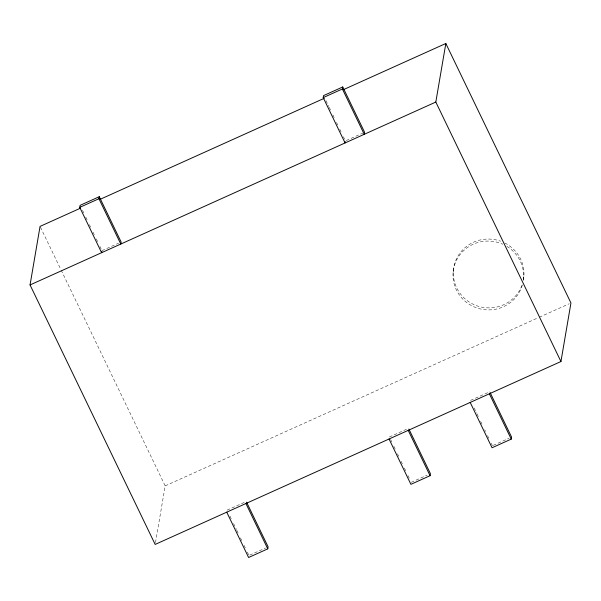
<?xml version="1.0" encoding="UTF-8"?>
<svg xmlns="http://www.w3.org/2000/svg" width="601" height="601" viewBox="0 0 601 601"><rect width="100%" height="100%" fill="white"/><g stroke="black" fill="none" stroke-linecap="round" stroke-linejoin="round"><path stroke-width="0.45" stroke-dasharray="3 2.25" d="M155.486 542.598L165.185 485.878L61.249 270.352M453.101 272.328L453.447 270.315M523.516 278.646L523.862 276.633M101.967 250.67L118.63 243.157M346.259 140.559L362.929 133.046M165.185 485.878L538.421 317.644M539.277 317.253L569.237 303.745M227.088 510.151L246.26 501.512M389.395 436.995L408.567 428.348M470.545 400.409L489.717 391.769M249.776 555.106L265.612 547.969M411.249 482.325L427.086 475.188M493.241 445.364L509.077 438.227M325.997 100.637L328.83 106.512M329.235 107.354L330.85 110.712M332.879 114.911L334.9 119.103M336.522 122.461L337.732 124.985M339.76 129.177L341.376 132.536M343.404 136.735L344.613 139.252M474.189 407.966L476.623 413.007M477.021 413.841L479.05 418.041M480.665 421.399L482.693 425.598M484.714 429.79L485.525 431.473M487.546 435.672L489.575 439.864M491.19 443.222L492.407 445.739M390.605 439.511L391.822 442.028M393.85 446.227L395.466 449.586M397.486 453.785L398.703 456.302M401.13 461.335L402.347 463.852M404.368 468.051L405.991 471.409M408.011 475.609L409.228 478.126M82.532 210.38L83.749 212.897M85.77 217.096L87.393 220.454M89.414 224.646L90.631 227.17M93.057 232.204L94.274 234.721M96.295 238.92L97.918 242.278M99.939 246.478L101.156 248.994M229.92 516.026L231.941 520.226M233.564 523.584L236.396 529.458M236.802 530.3L238.424 533.658M240.445 537.857L242.466 542.049M244.089 545.408L245.306 547.932M247.327 552.124L248.942 555.482M40.47 227.246L60.844 269.503M521.908 285.392A35.354 34.392 9.7 0 1 476.721 305.759A35.354 34.392 9.7 0 1 455.4 261.548A35.354 34.392 9.7 0 1 500.588 241.181M504.825 243.014A35.354 34.392 9.7 0 1 523.366 280.194M522.397 284.851A35.354 34.392 9.7 0 1 477.247 308.08A35.354 34.392 9.7 0 1 455.378 262.727A35.354 34.392 9.7 0 1 502.804 244.231M506.906 246.387A35.354 34.392 9.7 0 1 523.321 280.427"/><path stroke-width="0.9" d="M343.103 89.804L445.829 43.497L570.95 302.979L560.943 361.532L155.171 544.431L30.05 284.949L40.057 226.397L80.294 208.262M101.847 251.346L101.622 252.69L79.76 207.36L80.106 205.339L99.278 196.7L121.132 242.03L120.786 244.051L98.932 198.721L99.278 196.7M345.312 141.603L345.079 142.955L323.218 97.617L323.563 95.604L342.735 86.965L364.597 132.295L364.251 134.308L342.39 88.978L342.735 86.965M226.742 512.172L248.604 557.503L267.768 548.863L268.114 546.842L246.658 502.353M560.943 361.532L435.815 102.05L445.829 43.497M389.05 439.008L410.911 484.338L430.076 475.699L430.421 473.686L408.965 429.189M470.2 402.43L492.061 447.76L511.233 439.121L511.579 437.1L490.123 392.611M79.76 207.36L98.932 198.721M323.218 97.617L342.39 88.978M99.984 199.389L324.27 98.294M30.05 284.949L435.815 102.05M489.372 393.79L511.233 439.121M408.222 430.369L430.076 475.699M245.914 503.533L267.768 548.863"/></g></svg>
